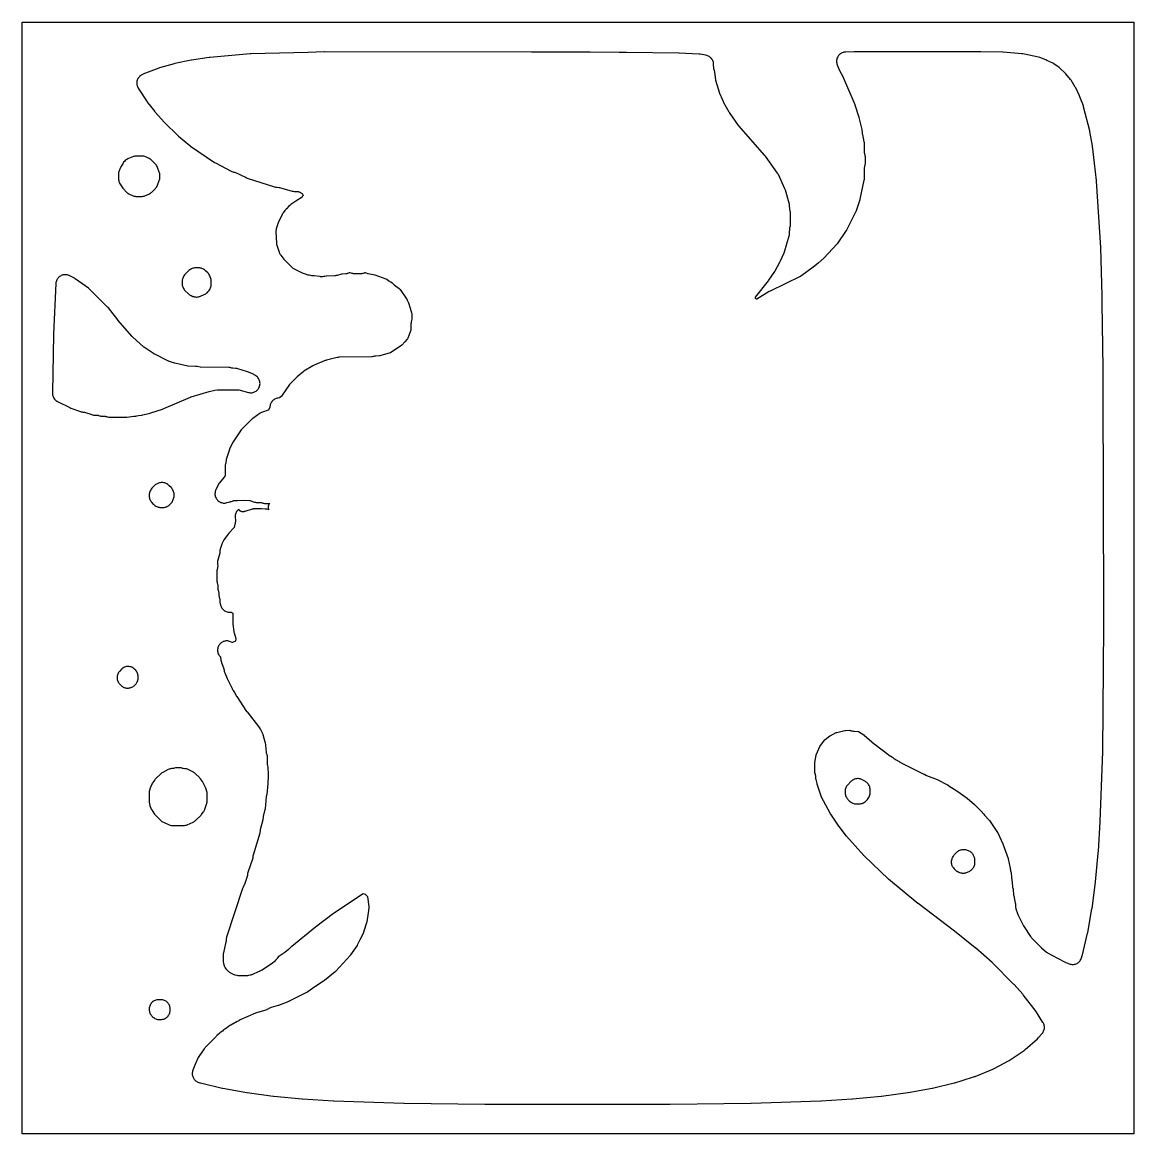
# Model space of a CAD drawing. Header units: millimetres. Extents: x 0 to 300, y 0 to 300.
import ezdxf

# ---------------------------------------------------------------- set-up
doc = ezdxf.new("R2010")
doc.units = ezdxf.units.MM
doc.layers.add('CUT', color=7, linetype='CONTINUOUS')

msp = doc.modelspace()

# ---------------------------------------------------------------- linework, layer by layer
at = {"layer": 'CUT'}
for points in [[(0.0029, 0.0029), (0, 0.0614), (0, 299.9386), (0.0029, 299.9971), (0.0614, 300), (299.8976, 300), (299.9561, 299.9971), (299.9589, 299.9386), (299.9589, 0.0614), (299.9561, 0.0029), (299.8976, 0), (0.0614, 0)], [(53.0607, 145.8065), (53.0861, 145.2011), (53.1063, 144.9715), (53.1477, 144.7447), (53.2097, 144.5227), (53.2919, 144.3073), (53.3131, 144.2588), (53.3196, 144.2428), (53.3313, 144.2073), (53.3362, 144.1708), (53.3373, 144.1534), (53.3687, 143.4063), (53.3687, 143.4048), (53.3876, 143.1855), (53.4258, 142.9686), (53.4828, 142.756), (53.5535, 142.5323), (53.6407, 142.2979), (53.7509, 142.0735), (53.883, 141.8611), (54.0356, 141.663), (54.2073, 141.4811), (54.3962, 141.3173), (54.6006, 141.1732), (54.8184, 141.0503), (55.0473, 140.9497), (55.2852, 140.8724), (55.5296, 140.8194), (55.778, 140.791), (56.0281, 140.7876), (56.0288, 140.7876), (56.0655, 140.7889), (56.1748, 140.7824), (56.2828, 140.7653), (56.3888, 140.7379), (56.4916, 140.7004), (56.5903, 140.6532), (56.684, 140.5966), (56.7719, 140.5314), (56.8264, 140.482), (56.8404, 140.4666), (56.8429, 140.4057), (56.8423, 140.3341), (56.8419, 140.3284), (56.8203, 137.863), (56.8424, 137.509), (56.8424, 137.5089), (57.1009, 135.5807), (57.1384, 135.3697), (57.1939, 135.1627), (57.6677, 133.6564), (57.6731, 133.6377), (57.6813, 133.5985), (57.6777, 133.5586), (57.6745, 133.5394), (57.5876, 133.0842), (57.5834, 133.0648), (57.5718, 133.026), (57.5376, 133.0043), (57.5201, 132.9949), (56.7613, 132.6143), (56.7444, 132.6063), (56.7087, 132.5924), (56.6721, 132.6038), (56.6547, 132.6107), (56.1764, 132.8117), (56.1763, 132.8118), (56.1685, 132.8151), (55.9359, 132.8995), (55.6961, 132.9606), (55.4514, 132.9977), (55.2043, 133.0104), (54.9571, 132.9986), (54.7124, 132.9624), (54.4723, 132.9022), (54.2394, 132.8186), (54.016, 132.7124), (53.8041, 132.5846), (53.6059, 132.4364), (53.4233, 132.2694), (53.2581, 132.0852), (53.1119, 131.8855), (52.9862, 131.6724), (52.8821, 131.4479), (52.8008, 131.2142), (52.743, 130.9736), (52.7092, 130.7284), (52.6999, 130.4811), (52.715, 130.2342), (52.7545, 129.9899), (52.8179, 129.7507), (52.9047, 129.519), (53.014, 129.2969), (53.1446, 129.0868), (53.2954, 128.8906), (53.4649, 128.7103), (53.4872, 128.6888), (53.4994, 128.628), (53.6216, 127.8067), (53.6721, 127.5561), (53.6791, 127.5336), (53.681, 127.5242), (53.7594, 127.2715), (53.7956, 127.1735), (54.4075, 125.518), (54.4092, 125.5131), (54.4226, 125.4657), (54.4273, 125.4407), (54.4303, 125.418), (54.4581, 125.1558), (54.4587, 125.1503), (54.4587, 125.1501), (54.4638, 125.102), (54.5016, 124.8594), (54.5631, 124.6217), (54.6475, 124.3912), (55.2759, 122.9065), (55.3714, 122.7059), (56.0466, 121.4377), (56.6584, 120.1317), (56.7581, 119.9409), (56.8458, 119.7892), (56.9137, 119.6458), (57.0779, 119.3523), (57.2611, 119.0708), (57.7954, 118.1469), (57.8814, 118.0086), (60.56, 114.0028), (60.5688, 113.9906), (60.5723, 113.9854), (60.6806, 113.8357), (64.0155, 109.5688), (64.0449, 109.5239), (64.0544, 109.5072), (64.2827, 109.0769), (64.909, 107.8403), (64.9167, 107.824), (64.9451, 107.7515), (64.9505, 107.7342), (65.5026, 105.7917), (65.5039, 105.7865), (65.5199, 105.7058), (65.5224, 105.6873), (65.811, 102.9835), (65.8122, 102.9728), (65.8457, 102.7524), (65.8987, 102.5359), (65.9708, 102.3249), (66.0567, 102.106), (66.0625, 102.0904), (66.0711, 102.0609), (66.0725, 102.0525), (66.0726, 102.0521), (66.0726, 102.052), (66.0737, 102.0457), (66.0764, 102.0205), (66.0771, 102.0037), (66.1165, 99.8774), (66.1271, 99.6889), (66.152, 99.5017), (66.2729, 98.7954), (66.3712, 97.1773), (66.3711, 96.1971), (66.2893, 94.9684), (66.2753, 94.7578), (66.2592, 94.5158), (66.1952, 93.5552), (65.9672, 91.5491), (65.8991, 91.3416), (65.8483, 91.121), (65.8177, 90.8968), (65.5234, 87.6565), (65.5191, 87.628), (65.5167, 87.6136), (65.5162, 87.6111), (65.5161, 87.6103), (65.5132, 87.5934), (65.496, 87.518), (65.0787, 85.9485), (65.0269, 85.7058), (64.9994, 85.4592), (64.962, 84.85), (64.9602, 84.8293), (64.9449, 84.7412), (64.9397, 84.7211), (64.2623, 82.3815), (64.2007, 82.1149), (64.1686, 81.8432), (64.1313, 81.2516), (64.1293, 81.2301), (64.113, 81.1387), (64.1074, 81.118), (62.321, 75.1725), (62.2627, 74.9377), (62.2274, 74.6984), (62.188, 74.2986), (62.185, 74.2761), (62.1638, 74.1806), (62.1569, 74.159), (60.9618, 70.7784), (60.8822, 70.5045), (60.8343, 70.2232), (60.7882, 69.8114), (60.7855, 69.7917), (60.7671, 69.7082), (60.7613, 69.6892), (59.9639, 67.3009), (59.9622, 67.2962), (59.9326, 67.2258), (59.925, 67.2102), (59.5807, 66.5499), (59.493, 66.3632), (59.4209, 66.1699), (55.1521, 53.092), (55.095, 52.8884), (55.0554, 52.6806), (55.0334, 52.4702), (54.9998, 51.9251), (54.9993, 51.9197), (54.9876, 51.8382), (54.9838, 51.8199), (54.2866, 48.8747), (54.2358, 48.5848), (54.2311, 48.5004), (54.2215, 48.4443), (54.2057, 48.1581), (54.2092, 46.7671), (54.2263, 46.4819), (54.2413, 46.3962), (54.243, 46.3698), (54.2964, 46.0783), (54.4205, 45.5716), (54.4852, 45.3519), (54.4871, 45.3471), (54.568, 45.1365), (54.6675, 44.934), (54.7849, 44.7414), (54.9191, 44.5601), (54.9622, 44.5118), (54.9645, 44.5087), (54.9736, 44.4989), (55.0692, 44.3916), (55.4483, 44.0028), (55.6276, 43.8361), (55.698, 43.7825), (55.8016, 43.6907), (56.008, 43.5424), (56.2284, 43.4158), (56.7416, 43.1548), (56.9295, 43.0689), (57.1238, 42.9987), (57.2145, 42.9742), (57.3527, 42.9349), (57.9368, 42.7969), (58.2041, 42.749), (58.2851, 42.7434), (58.288, 42.7429), (58.3058, 42.742), (58.475, 42.7303), (58.5455, 42.7293), (58.5701, 42.728), (58.6222, 42.7282), (59.8176, 42.7108), (59.9218, 42.7114), (60.6321, 42.7307), (60.8925, 42.7514), (61.1494, 42.7992), (61.7062, 42.9332), (61.7067, 42.9333), (61.8048, 42.9563), (61.8211, 42.9609), (61.8492, 42.9677), (61.8544, 42.9692), (61.8699, 42.9729), (62.0686, 43.0292), (62.2619, 43.1018), (63.8017, 43.7534), (63.9958, 43.8456), (64.1812, 43.9541), (64.2075, 43.971), (64.343, 44.0312), (64.5362, 44.1273), (64.7204, 44.2397), (66.9622, 45.7442), (67.1289, 45.8663), (67.1604, 45.8915), (68.3033, 46.7914), (68.4673, 46.9364), (68.6021, 47.0536), (68.7477, 47.2032), (68.8803, 47.3644), (69.394, 48.0452), (69.4044, 48.0584), (69.4304, 48.0842), (69.4655, 48.1122), (69.4828, 48.1237), (70.5615, 48.8017), (70.5764, 48.811), (70.837, 48.9992), (71.8667, 49.8486), (72.0131, 49.9542), (72.1813, 50.0868), (72.7774, 50.5999), (79.1587, 55.8639), (83.9591, 59.5135), (91.9679, 64.8226), (92.313, 64.7799), (92.5529, 64.6801), (93.1438, 64.0586), (93.1564, 64.0446), (93.1811, 64.0128), (93.1828, 64.0062), (93.1899, 63.9748), (93.1926, 63.9566), (93.5162, 61.3748), (93.5226, 60.9434), (93.3817, 59.5923), (92.9888, 57.195), (92.1206, 54.3687), (92.0871, 54.269), (92.0613, 54.2002), (92.0561, 54.1891), (91.1242, 52.3233), (90.4195, 50.9187), (90.391, 50.8662), (90.3612, 50.8189), (88.6233, 48.2548), (88.6205, 48.2508), (88.5997, 48.2244), (88.587, 48.2094), (88.5767, 48.1973), (88.5625, 48.1805), (88.5485, 48.164), (84.6051, 43.925), (84.4313, 43.7494), (84.417, 43.7367), (81.5731, 41.3644), (81.5303, 41.3356), (81.3327, 41.2023), (78.9855, 39.62), (77.0403, 38.3088), (76.953, 38.2525), (76.9329, 38.2403), (76.8728, 38.2077), (71.9981, 35.7665), (71.9531, 35.7451), (71.9072, 35.7257), (69.1853, 34.6363), (69.1347, 34.6174), (69.0834, 34.6008), (67.2066, 34.0404), (66.9821, 33.9616), (66.7661, 33.8617), (66.1362, 33.5333), (66.1209, 33.5258), (66.0527, 33.4977), (66.0364, 33.4923), (63.2423, 32.631), (63.2329, 32.6281), (62.9723, 32.5316), (58.8202, 30.726), (58.5231, 30.5724), (58.4078, 30.5027), (58.2419, 30.429), (58.0157, 30.3145), (56.2618, 29.3114), (56.0542, 29.1787), (55.112, 28.5088), (54.666, 28.239), (54.5014, 28.1303), (54.3459, 28.0091), (54.0121, 27.7268), (53.6048, 27.4372), (53.4462, 27.3146), (53.298, 27.1797), (52.8951, 26.7823), (52.5572, 26.4967), (52.3845, 26.336), (50.7841, 24.7005), (49.8285, 23.7581), (49.6813, 23.5998), (49.5799, 23.4698), (49.3996, 23.2855), (49.2507, 23.1191), (49.1173, 22.9401), (47.6783, 20.8178), (47.515, 20.54), (46.8233, 19.1677), (46.7152, 18.9209), (46.0416, 17.1259), (45.9685, 16.8986), (45.9174, 16.6653), (45.8888, 16.4281), (45.8829, 16.1894), (45.8999, 15.9511), (45.9395, 15.7156), (46.0014, 15.4849), (46.0851, 15.2612), (46.1897, 15.0465), (46.3143, 14.8428), (46.4578, 14.6518), (46.6188, 14.4755), (46.796, 14.3153), (46.9876, 14.1727), (47.192, 14.0491), (47.4072, 13.9456), (47.6313, 13.863), (47.6502, 13.8571), (47.9696, 13.7565), (48.1403, 13.7093), (53.9754, 12.3168), (54.1166, 12.2874), (60.5925, 11.1318), (60.7071, 11.1141), (67.7483, 10.1923), (67.7821, 10.1878), (67.8731, 10.1776), (75.5807, 9.4543), (75.6519, 9.4487), (84.0371, 8.9028), (84.1127, 8.899), (102.985, 8.2435), (103.044, 8.2421), (124.849, 8.0002), (124.8768, 8.0001), (174.7791, 8), (174.8069, 8.0002), (196.6218, 8.2421), (196.6808, 8.2435), (215.5531, 8.899), (215.6287, 8.9028), (224.003, 9.4478), (224.0741, 9.4535), (231.7927, 10.1776), (231.8837, 10.1878), (238.9588, 11.1141), (239.0732, 11.1318), (245.5276, 12.2829), (245.6687, 12.3123), (251.5257, 13.7094), (251.696, 13.7564), (253.6628, 14.3753), (256.9804, 15.4192), (257.1799, 15.4914), (261.92, 17.4383), (262.1445, 17.5438), (266.373, 19.794), (266.6127, 19.9393), (270.3675, 22.5147), (270.6078, 22.702), (273.9652, 25.6651), (274.1863, 25.8864), (275.2333, 27.0741), (275.388, 27.2683), (275.5227, 27.4769), (275.636, 27.6978), (275.7269, 27.9289), (275.7944, 28.1678), (275.8379, 28.4123), (275.8569, 28.6599), (275.8513, 28.9081), (275.821, 29.1545), (275.7665, 29.3968), (275.6882, 29.6324), (275.5869, 29.8591), (275.4636, 30.0746), (273.7244, 32.7928), (273.6007, 32.9688), (270.0961, 37.5286), (269.9785, 37.6705), (267.6414, 40.287), (267.5446, 40.3895), (261.8384, 46.0954), (261.7233, 46.2035), (257.2462, 50.1478), (257.1569, 50.2229), (251.6186, 54.6607), (251.5652, 54.7023), (241.7488, 62.1407), (241.7355, 62.151), (241.7073, 62.1737), (233.8115, 68.6844), (233.7789, 68.7122), (233.7473, 68.7413), (227.1696, 75.0116), (227.1345, 75.0465), (227.1009, 75.0828), (222.479, 80.2858), (222.4549, 80.3138), (222.4317, 80.3425), (220.4158, 82.9166), (220.3891, 82.9521), (220.3637, 82.9886), (218.1842, 86.245), (218.1514, 86.2969), (218.1213, 86.3503), (215.6414, 91.0341), (215.6391, 91.0388), (215.6074, 91.1118), (215.6013, 91.1289), (214.5103, 94.4005), (214.4958, 94.4471), (214.4832, 94.4942), (214.2135, 95.5962), (214.2095, 95.6145), (214.1982, 95.6941), (214.197, 95.7128), (214.1714, 96.3237), (214.1512, 96.5528), (214.1101, 96.7791), (214.0483, 97.0006), (213.9664, 97.2155), (213.9594, 97.2317), (213.9523, 97.2491), (213.94, 97.2876), (213.9357, 97.3278), (213.935, 97.3466), (213.9124, 100.1532), (213.9143, 100.1808), (213.9166, 100.1985), (214.226, 102.2013), (214.2277, 102.2105), (214.239, 102.2568), (214.2482, 102.2837), (214.2576, 102.3063), (215.3148, 104.68), (215.3247, 104.7004), (215.3751, 104.7845), (215.3885, 104.8029), (216.5841, 106.3403), (216.5875, 106.3445), (216.6224, 106.3824), (216.6421, 106.4003), (216.6608, 106.4153), (217.9414, 107.3887), (217.9719, 107.4079), (217.9872, 107.4161), (219.6682, 108.2676), (219.6872, 108.2766), (219.7725, 108.3084), (219.7928, 108.3141), (221.9932, 108.863), (222.0145, 108.8677), (222.1076, 108.8797), (222.1293, 108.8806), (223.3802, 108.8968), (223.3974, 108.8966), (223.4343, 108.8937), (223.4696, 108.8843), (223.486, 108.8786), (223.7315, 108.7882), (223.9699, 108.7136), (224.2147, 108.6632), (224.4632, 108.6374), (225.5771, 108.5781), (225.5956, 108.5767), (225.635, 108.5706), (225.6708, 108.5533), (225.6869, 108.5439), (227.0821, 107.6874), (227.1478, 107.644), (227.168, 107.6286), (227.1803, 107.6185), (230.0166, 105.1731), (230.1608, 105.0577), (232.0839, 103.6329), (233.5611, 102.4316), (233.7904, 102.2657), (234.8135, 101.6106), (235.2085, 101.318), (235.3727, 101.2062), (235.5452, 101.1077), (235.8285, 100.9607), (236.6427, 100.4394), (236.8711, 100.3096), (242.9711, 97.254), (243.3099, 97.0782), (243.4483, 97.015), (243.8351, 96.8212), (244.0293, 96.7341), (246.9258, 95.5798), (249.7061, 94.1876), (249.7635, 94.1569), (249.8192, 94.1231), (252.515, 92.3816), (254.3626, 91.0103), (254.9654, 90.5628), (256.9574, 88.9063), (258.1656, 87.6932), (258.7333, 87.0727), (259.4606, 86.2777), (259.7046, 86.011), (260.9368, 84.6641), (260.967, 84.627), (260.9851, 84.6035), (260.998, 84.5854), (263.1957, 81.3108), (263.225, 81.2641), (263.2516, 81.2171), (263.2592, 81.2015), (264.638, 78.217), (266.0291, 74.2812), (266.0462, 74.229), (266.0467, 74.2274), (266.0609, 74.1718), (266.625, 71.7152), (266.6408, 71.4651), (266.6731, 71.1925), (266.7351, 70.925), (266.826, 70.666), (266.8791, 70.538), (266.8852, 70.5221), (266.8916, 70.5015), (266.8926, 70.4935), (266.9036, 70.3559), (266.9344, 69.2631), (266.957, 68.9909), (267.0092, 68.7227), (267.043, 68.614), (267.1903, 66.7747), (267.2262, 66.5078), (267.2906, 66.2463), (267.3828, 65.9932), (267.4118, 65.9253), (267.4238, 65.8971), (267.4302, 65.8811), (267.4416, 65.8458), (267.4463, 65.8094), (267.4473, 65.792), (267.4878, 64.6723), (267.5076, 64.4363), (267.5496, 64.2032), (267.9935, 62.27), (267.9969, 62.2536), (268.0067, 62.1817), (268.0079, 62.1649), (268.0443, 61.3934), (268.0655, 61.1653), (268.1076, 60.9401), (268.1701, 60.7196), (268.5794, 59.4932), (268.7128, 59.1707), (270.2216, 56.1394), (270.3633, 55.8914), (272.0861, 53.2398), (272.2312, 53.039), (272.3956, 52.8535), (274.8544, 50.3406), (274.8556, 50.3394), (275.055, 50.1565), (276.415, 49.0386), (276.6119, 48.8924), (276.6198, 48.8876), (276.6521, 48.8637), (276.8667, 48.736), (277.837, 48.2225), (281.238, 46.4009), (281.5088, 46.276), (281.5323, 46.2668), (281.6278, 46.2163), (281.8843, 46.0985), (282.1526, 46.0105), (282.2661, 45.9802), (282.5542, 45.8676), (282.7825, 45.7909), (283.0172, 45.7365), (283.2559, 45.7049), (283.4966, 45.6964), (283.737, 45.7112), (283.9749, 45.749), (284.208, 45.8095), (284.4342, 45.8922), (284.6514, 45.9963), (284.8576, 46.1207), (285.0508, 46.2645), (285.2294, 46.4261), (285.3915, 46.6042), (285.5357, 46.7971), (285.6608, 47.003), (285.7654, 47.2199), (285.8487, 47.4459), (285.8637, 47.4936), (286.0613, 48.1218), (286.1084, 48.2921), (287.5055, 54.1491), (287.5348, 54.2901), (288.6832, 60.727), (288.7009, 60.8414), (289.6299, 67.934), (289.6402, 68.0251), (290.3643, 75.7436), (290.3699, 75.8148), (290.4018, 76.3042), (290.4024, 76.3136), (290.915, 84.1891), (290.9187, 84.2647), (291.5742, 103.1376), (291.5756, 103.2043), (291.8479, 137.0825), (291.848, 137.1074), (291.7732, 175.8837), (291.7732, 175.8843), (291.7332, 196.6459), (291.714, 206.5986), (291.7137, 206.6282), (291.4728, 224.1588), (291.4721, 224.1958), (291.4135, 226.2488), (291.4134, 226.2497), (291.046, 239.1159), (291.0423, 239.1976), (289.942, 257.1321), (289.9289, 257.2766), (289.3652, 261.9777), (288.8205, 266.5203), (288.8006, 266.6551), (288.1294, 270.4776), (288.089, 270.6652), (286.4299, 277.1459), (286.3506, 277.3988), (285.4242, 279.885), (285.3357, 280.0932), (284.3012, 282.2501), (284.169, 282.4907), (283.0257, 284.3263), (282.8412, 284.5843), (281.6338, 286.0652), (281.3981, 286.3166), (280.0953, 287.5274), (279.8198, 287.7493), (278.3991, 288.7363), (278.1087, 288.9102), (276.5374, 289.7117), (276.2622, 289.8319), (274.5979, 290.4423), (274.2518, 290.5416), (270.4297, 291.3456), (270.027, 291.4303), (269.7152, 291.4757), (264.7385, 291.8806), (264.5829, 291.8884), (258.6996, 291.9993), (258.6503, 291.9998), (224.5496, 291.9698), (224.5088, 291.9694), (222.2076, 291.9298), (221.9682, 291.9142), (221.7313, 291.8756), (221.4992, 291.8146), (221.274, 291.7315), (221.0579, 291.6273), (220.8527, 291.5028), (220.6604, 291.3592), (220.4828, 291.1978), (220.3214, 291.0202), (220.1779, 290.8279), (220.0534, 290.6227), (219.9492, 290.4065), (219.8662, 290.1813), (219.8051, 289.9492), (219.7666, 289.7123), (219.751, 289.4729), (219.7584, 289.233), (219.7888, 288.9949), (219.8419, 288.7609), (219.9172, 288.533), (220.2806, 287.5878), (220.3863, 287.3505), (221.5837, 284.9991), (221.6022, 284.9612), (221.6193, 284.9226), (224.6507, 277.7562), (224.6681, 277.7126), (224.6838, 277.6684), (225.7696, 274.4085), (225.7834, 274.3643), (225.7955, 274.3195), (226.6021, 271.0767), (226.6062, 271.0582), (226.6178, 270.9771), (226.6191, 270.9581), (226.6548, 270.106), (226.674, 269.8842), (226.7129, 269.665), (227.1568, 267.6804), (227.1606, 267.6613), (227.1704, 267.578), (227.1711, 267.5586), (227.2037, 265.125), (227.2229, 264.8474), (227.2728, 264.5737), (227.4228, 263.9504), (227.427, 263.9308), (227.4381, 263.8452), (227.4391, 263.8253), (227.4806, 262.0507), (227.4806, 262.0328), (227.4751, 261.9556), (227.4725, 261.9379), (227.2429, 260.5763), (227.2187, 260.3906), (227.2084, 260.2037), (227.1622, 257.5243), (227.1615, 257.5066), (227.153, 257.4307), (227.1498, 257.4132), (226.0721, 252.2435), (226.0559, 252.1756), (226.0357, 252.1089), (224.9537, 248.8716), (224.924, 248.7923), (224.8888, 248.7154), (222.4787, 243.9078), (222.4371, 243.8319), (222.3901, 243.7592), (219.8968, 240.1925), (219.8492, 240.129), (219.7974, 240.0688), (216.4545, 236.4322), (216.4083, 236.3847), (216.3596, 236.3398), (214.7562, 234.9439), (214.7503, 234.9388), (214.7491, 234.9378), (214.7478, 234.9367), (214.7383, 234.9284), (214.7271, 234.9186), (213.9284, 234.2233), (213.886, 234.1881), (213.842, 234.1549), (210.0373, 231.417), (210.0327, 231.4138), (209.9601, 231.3703), (209.943, 231.3615), (201.8282, 227.4592), (201.6092, 227.3401), (198.2118, 225.2666), (198.196, 225.2575), (198.161, 225.2407), (198.1261, 225.2576), (198.1102, 225.2667), (197.8835, 225.4058), (197.8689, 225.4153), (197.8394, 225.4374), (197.8366, 225.4742), (197.8365, 225.4916), (197.8409, 225.7299), (197.8417, 225.7472), (197.8458, 225.7841), (197.8661, 225.8152), (197.8765, 225.829), (201.3554, 230.2144), (201.4735, 230.3762), (203.0667, 232.7531), (203.17, 232.9213), (204.4665, 235.2308), (204.5745, 235.4471), (205.5826, 237.7365), (205.6933, 238.0395), (206.9604, 242.3535), (207.0105, 242.5547), (207.0438, 242.7595), (207.06, 242.9663), (207.11, 244.3266), (207.1112, 244.3464), (207.1173, 244.3887), (207.1278, 244.4302), (207.1342, 244.449), (207.1839, 244.5834), (207.2509, 244.7919), (207.2993, 245.0054), (207.3288, 245.2224), (207.3393, 245.4412), (207.3504, 248.3002), (207.339, 248.5491), (207.3028, 248.7956), (207.2423, 249.0373), (207.1267, 249.4175), (207.1252, 249.4227), (207.1144, 249.4729), (207.1111, 249.4993), (207.1097, 249.523), (207.0716, 250.5763), (207.0426, 250.8759), (206.9779, 251.1698), (205.9798, 254.6797), (205.9172, 254.8703), (205.8396, 255.0552), (204.0435, 258.8946), (203.9382, 259.0955), (203.8151, 259.2859), (200.5795, 263.8274), (200.4163, 264.0327), (193.3735, 271.9984), (193.3295, 272.0511), (193.2886, 272.1063), (190.8238, 275.6422), (190.7943, 275.6866), (190.7669, 275.7322), (189.6936, 277.6089), (189.6672, 277.6577), (189.6431, 277.7077), (188.3189, 280.6226), (188.2896, 280.693), (188.2649, 280.7653), (187.1932, 284.2512), (187.1918, 284.2564), (187.1741, 284.3358), (187.1713, 284.354), (186.882, 286.5734), (186.8448, 286.7864), (186.7894, 286.9953), (186.7161, 287.1988), (186.6454, 287.371), (186.6434, 287.3762), (186.6287, 287.4228), (186.625, 287.4517), (186.6234, 287.4762), (186.5738, 288.7124), (186.5521, 288.9553), (186.5069, 289.1949), (186.4386, 289.4289), (186.3478, 289.6552), (186.2354, 289.8715), (186.1025, 290.0759), (185.9503, 290.2664), (185.7803, 290.4411), (185.594, 290.5984), (185.3933, 290.7369), (185.1801, 290.8551), (184.9564, 290.952), (184.7243, 291.0266), (184.486, 291.0783), (182.9235, 291.3382), (182.6486, 291.3685), (177.2671, 291.6604), (177.162, 291.6638), (163.0714, 291.8349), (161.0635, 291.8592), (153.3005, 291.9535), (153.2707, 291.9536), (137.4008, 291.9573), (137.3996, 291.9572), (81.5359, 291.9697), (81.4718, 291.9689), (77.1376, 291.8587), (77.1305, 291.8585), (61.6563, 291.4652), (61.507, 291.4569), (50.587, 290.5237), (50.4309, 290.5054), (45.6866, 289.7976), (45.5457, 289.7724), (41.1561, 288.858), (40.9837, 288.8156), (37.0524, 287.7004), (36.8475, 287.6326), (33.241, 286.2635), (33.0091, 286.1618), (32.2921, 285.8028), (32.0767, 285.6813), (31.8744, 285.5392), (31.6871, 285.3777), (31.5167, 285.1985), (31.3648, 285.0034), (31.233, 284.7942), (31.1224, 284.5731), (31.0342, 284.342), (30.9693, 284.1034), (30.9283, 283.8596), (30.9116, 283.6129), (30.9193, 283.3658), (30.9514, 283.1206), (31.0076, 282.8798), (31.0872, 282.6457), (31.1896, 282.4206), (31.3138, 282.2068), (33.6941, 278.5372), (33.8246, 278.3546), (35.7717, 275.8729), (35.8768, 275.7476), (38.3799, 272.9544), (38.4864, 272.8427), (41.9923, 269.3859), (42.1476, 269.2451), (45.2031, 266.7002), (45.4125, 266.5436), (51.9245, 262.1847), (52.1435, 262.0538), (56.38, 259.8064), (56.5849, 259.7093), (56.7977, 259.6312), (57.0167, 259.5727), (57.2086, 259.5307), (57.2287, 259.5257), (57.3135, 259.4971), (57.3325, 259.4888), (60.4186, 258.0501), (60.7091, 257.9361), (68.0782, 255.5649), (68.3714, 255.4898), (68.6715, 255.4507), (69.2748, 255.409), (69.2936, 255.4072), (69.374, 255.3935), (69.3923, 255.3889), (72.8507, 254.432), (72.8559, 254.4306), (73.1263, 254.3716), (73.4016, 254.3429), (74.5835, 254.2857), (74.6026, 254.2843), (74.6256, 254.2808), (74.6522, 254.2707), (74.67, 254.2623), (74.7048, 254.2448), (75.5113, 253.7347), (75.7237, 253.4282), (75.7706, 253.3043), (75.7762, 253.2883), (75.7687, 253.2728), (75.6416, 253.0239), (75.5232, 252.8427), (75.5154, 252.8315), (75.507, 252.8256), (73.7934, 251.678), (72.7249, 250.9767), (72.5172, 250.8244), (72.4761, 250.7873), (72.4032, 250.7332), (72.2254, 250.5728), (71.8993, 250.2491), (71.394, 249.7651), (71.2536, 249.6192), (71.2221, 249.5808), (71.0974, 249.4486), (71.0871, 249.4356), (71.0307, 249.3747), (70.903, 249.2119), (70.4342, 248.5601), (70.3259, 248.3964), (70.3123, 248.3717), (70.289, 248.3367), (70.1902, 248.1582), (70.1807, 248.1392), (69.0396, 245.8635), (68.9359, 245.6268), (68.8571, 245.3807), (68.8551, 245.3729), (68.8465, 245.3472), (68.5588, 244.2824), (68.5071, 244.0465), (68.5011, 243.9961), (68.4845, 243.917), (68.4579, 243.6621), (68.4575, 243.4059), (68.6088, 240.364), (68.6304, 240.1373), (68.6726, 239.9136), (68.695, 239.8349), (68.6964, 239.8268), (68.7637, 239.5864), (69.1358, 238.4738), (69.2922, 237.9995), (69.3086, 237.9572), (69.3259, 237.9056), (69.4073, 237.6944), (69.5076, 237.4913), (69.6258, 237.2982), (69.7609, 237.1166), (70.6389, 236.0422), (70.8178, 235.8457), (70.8438, 235.8199), (70.9046, 235.7473), (71.0737, 235.5641), (72.0774, 234.581), (72.3072, 234.3248), (72.5074, 234.1256), (72.8885, 233.787), (73.0552, 233.6513), (73.2329, 233.5303), (73.4204, 233.4251), (75.5448, 232.3502), (75.8004, 232.2383), (76.0669, 232.1555), (76.0693, 232.155), (76.0719, 232.1541), (76.3687, 232.0797), (76.3849, 232.0722), (76.612, 231.9806), (76.8469, 231.9115), (77.0875, 231.8658), (77.3909, 231.8235), (77.8356, 231.712), (78.1026, 231.6603), (78.1069, 231.6599), (78.1185, 231.6577), (78.3896, 231.6355), (78.8219, 231.6236), (80.2836, 231.4195), (80.3603, 231.4018), (80.6151, 231.3702), (80.8718, 231.3649), (81.1277, 231.3859), (81.38, 231.433), (81.5896, 231.4835), (81.63, 231.4926), (81.6448, 231.4967), (82.0172, 231.5863), (82.0372, 231.5906), (82.0827, 231.5964), (84.3771, 231.6426), (84.61, 231.6582), (84.8405, 231.6954), (85.0665, 231.754), (85.0689, 231.7548), (86.2465, 232.1195), (86.2517, 232.121), (86.3017, 232.1321), (86.328, 232.1355), (86.3518, 232.1371), (87.3368, 232.1783), (87.3833, 232.1829), (87.5427, 232.1966), (87.5698, 232.2014), (87.6199, 232.2064), (87.7154, 232.227), (87.7594, 232.2347), (87.7933, 232.2438), (87.898, 232.2664), (88.1675, 232.3576), (88.3305, 232.4234), (88.3471, 232.4296), (88.3647, 232.4348), (88.393, 232.4298), (88.4102, 232.4254), (88.9162, 232.2844), (89.1235, 232.236), (89.3342, 232.2055), (89.5222, 232.1944), (89.5603, 232.192), (90.5072, 232.1745), (90.6048, 232.1746), (90.635, 232.1753), (90.68, 232.1745), (90.6803, 232.1745), (90.6804, 232.1745), (90.7835, 232.175), (91.4581, 232.1918), (91.4581, 232.1919), (91.4647, 232.192), (91.4717, 232.1925), (91.4722, 232.1925), (91.6921, 232.2068), (91.9099, 232.2403), (92.124, 232.293), (92.3325, 232.3642), (92.4829, 232.4231), (92.5009, 232.4296), (92.5168, 232.434), (92.5441, 232.425), (92.5615, 232.4176), (92.7555, 232.3302), (92.7593, 232.3285), (92.9575, 232.2492), (93.1618, 232.187), (93.3706, 232.1426), (95.1272, 231.8462), (95.132, 231.8453), (95.1833, 231.8327), (98.1351, 230.7656), (98.3813, 230.6395), (98.9616, 230.2276), (99.1225, 230.1134), (99.2338, 230.0344), (99.4322, 229.8936), (99.806, 229.6283), (100.4135, 229.1495), (101.7145, 228.1047), (101.855, 227.9642), (101.8722, 227.947), (101.8941, 227.9251), (101.9295, 227.8897), (101.9575, 227.8618), (103.725, 225.3552), (103.834, 225.2005), (103.8349, 225.1983), (103.8474, 225.1672), (103.9221, 224.9807), (104.2193, 224.2392), (104.674, 222.8343), (105.0727, 221.6023), (105.1216, 221.375), (105.125, 221.3572), (105.1281, 221.33), (105.1427, 219.854), (104.9646, 219.1337), (104.9137, 218.8661), (104.8922, 218.5945), (104.8907, 218.5315), (104.8891, 218.5109), (104.8481, 217.0061), (104.847, 216.9859), (104.846, 216.9787), (104.8373, 216.9431), (104.8309, 216.9239), (104.0429, 214.7607), (103.949, 214.5896), (103.9329, 214.5602), (103.9307, 214.5562), (103.8766, 214.487), (103.8628, 214.4693), (103.2897, 213.7756), (102.4513, 212.7963), (99.3746, 210.8148), (99.3595, 210.8056), (99.3258, 210.7881), (99.2906, 210.7739), (99.2738, 210.7684), (96.5263, 209.9471), (96.5213, 209.9457), (96.4728, 209.9353), (96.4473, 209.9322), (96.4243, 209.9307), (95.3947, 209.8892), (95.1536, 209.8678), (94.9157, 209.8231), (94.6832, 209.7557), (94.4589, 209.6786), (94.4397, 209.6726), (94.3976, 209.663), (94.3547, 209.658), (94.3346, 209.6572), (85.5693, 209.5714), (85.2841, 209.5523), (85.0028, 209.5007), (82.1117, 208.7973), (81.9262, 208.7446), (81.7454, 208.6776), (78.7518, 207.4367), (78.5763, 207.3559), (78.4075, 207.2617), (76.0044, 205.7963), (75.719, 205.5936), (74.1721, 204.3226), (73.9695, 204.1367), (72.403, 202.5309), (72.2633, 202.3751), (72.1371, 202.2082), (69.9838, 199.098), (69.9806, 199.0937), (69.9481, 199.0541), (69.9295, 199.0352), (69.9118, 199.0193), (69.5101, 198.6763), (69.4961, 198.6649), (69.4644, 198.6427), (69.4277, 198.6305), (69.4102, 198.6261), (69.0346, 198.5405), (68.992, 198.5318), (68.79, 198.4964), (68.5556, 198.4311), (68.3285, 198.3434), (68.1111, 198.234), (67.9054, 198.104), (67.7132, 197.9546), (67.5365, 197.7873), (67.3769, 197.6035), (67.236, 197.4051), (67.115, 197.1939), (67.0151, 196.972), (66.9372, 196.7414), (66.8822, 196.5043), (66.8504, 196.263), (66.8428, 196.0344), (66.835, 196.0191), (66.4807, 195.364), (66.4722, 195.3491), (66.4518, 195.3185), (66.4186, 195.3034), (66.4023, 195.2973), (64.8048, 194.742), (64.6039, 194.6623), (64.4107, 194.5655), (64.2265, 194.4524), (62.2104, 193.0909), (62.0206, 192.9491), (61.8451, 192.7901), (59.4278, 190.3816), (59.2674, 190.2058), (59.1244, 190.0154), (57.0778, 187.0026), (56.9049, 186.7063), (55.9779, 184.8324), (55.8925, 184.6397), (55.8236, 184.4405), (55.078, 181.948), (55.0178, 181.7023), (54.8346, 180.7467), (54.8052, 180.5526), (54.7911, 180.3568), (54.7269, 178.3746), (54.7331, 178.1004), (54.7723, 177.5952), (54.7739, 177.5331), (54.7265, 177.4859), (54.5923, 177.3554), (54.4644, 177.2101), (53.2366, 175.7017), (53.0816, 175.4893), (52.9497, 175.2618), (52.3204, 174.0314), (52.2302, 173.8343), (52.1574, 173.6302), (52.1026, 173.4206), (52.066, 173.2514), (52.0258, 173.0069), (52.01, 172.7596), (52.0187, 172.512), (52.0519, 172.2664), (52.1093, 172.0254), (52.1902, 171.7912), (52.2939, 171.5662), (52.4194, 171.3525), (52.5654, 171.1523), (52.7306, 170.9675), (52.9132, 170.8), (53.1114, 170.6514), (53.3235, 170.5232), (53.5471, 170.4166), (53.7803, 170.3326), (54.0206, 170.2722), (54.2657, 170.2358), (54.5132, 170.2238), (54.7606, 170.2365), (55.0056, 170.2735), (55.2458, 170.3346), (56.0741, 170.5898), (56.1332, 170.6049), (56.2398, 170.6212), (56.4772, 170.6694), (56.7087, 170.7403), (56.9323, 170.8333), (57.0408, 170.8848), (57.0898, 170.9024), (57.1419, 170.9187), (57.1561, 170.9227), (57.1943, 170.9306), (57.2332, 170.9348), (57.2521, 170.9355), (58.0914, 170.9463), (59.7594, 170.9676), (59.7762, 170.9677), (59.8133, 170.9672), (61.3078, 170.9256), (61.3255, 170.9247), (61.3623, 170.9203), (61.3986, 170.9126), (61.4153, 170.9079), (62.708, 170.5114), (62.9179, 170.4568), (63.1316, 170.4207), (63.3477, 170.4032), (64.4435, 170.3621), (64.4651, 170.3607), (64.5092, 170.3542), (64.5524, 170.3429), (64.5728, 170.3357), (64.7269, 170.2768), (64.9378, 170.2068), (65.154, 170.1558), (65.374, 170.1241), (65.5959, 170.1121), (66.8158, 170.1005), (66.7751, 170.0682), (66.6856, 169.9812), (66.6053, 169.8858), (66.5348, 169.7829), (66.475, 169.6734), (66.4264, 169.5585), (66.3894, 169.4394), (66.3646, 169.3171), (66.352, 169.193), (66.3519, 169.0683), (66.3642, 168.9441), (66.3888, 168.8218), (66.4255, 168.7026), (66.4739, 168.5876), (66.5335, 168.478), (66.6037, 168.375), (66.6199, 168.3557), (65.9753, 168.5534), (65.8361, 168.5894), (65.7209, 168.6083), (65.5775, 168.6187), (64.5236, 168.6481), (64.4467, 168.6487), (62.4343, 168.6232), (62.282, 168.614), (62.1597, 168.5948), (62.012, 168.5569), (60.0699, 167.9586), (60.0411, 167.9501), (59.9807, 167.9332), (59.9517, 167.9254), (59.9324, 167.9205), (59.8738, 167.9072), (59.7674, 167.8858), (59.649, 167.8681), (59.5294, 167.8622), (59.4099, 167.8683), (59.2915, 167.8863), (59.1755, 167.916), (59.0631, 167.9571), (58.9553, 168.0092), (58.8533, 168.0717), (58.7579, 168.1442), (58.6703, 168.2257), (58.5912, 168.3156), (58.5215, 168.4129), (58.4619, 168.5167), (58.4379, 168.5701), (58.3556, 168.5071), (58.1716, 168.3342), (58.0059, 168.1435), (57.8604, 167.9372), (57.7364, 167.7172), (57.6352, 167.4858), (57.5579, 167.2454), (57.5052, 166.9984), (57.4778, 166.7474), (57.4758, 166.4948), (57.5193, 165.472), (57.5194, 165.4669), (57.5177, 165.4181), (57.5146, 165.393), (57.5106, 165.3706), (57.1591, 163.6698), (57.1546, 163.6505), (57.1416, 163.61), (57.1165, 163.5756), (57.1036, 163.5605), (55.7519, 162.0686), (55.7506, 162.067), (55.7186, 162.0331), (55.5828, 161.8617), (54.4275, 160.2654), (54.306, 160.0808), (54.2013, 159.8863), (54.1899, 159.8597), (54.1811, 159.8439), (54.1254, 159.7146), (54.0388, 159.5739), (53.9373, 159.3691), (53.9244, 159.3357), (53.9185, 159.3237), (53.8376, 159.1126), (53.4909, 158.0697), (53.4332, 157.868), (53.3925, 157.6622), (53.3693, 157.4537), (53.3691, 157.4512), (53.366, 157.4059), (53.3658, 157.4033), (53.3657, 157.4025), (53.3598, 157.3174), (53.3443, 157.0923), (53.3392, 157.0185), (53.3284, 156.8625), (53.3266, 156.8437), (53.3129, 156.7634), (53.3083, 156.7451), (52.771, 154.8016), (52.7179, 154.5658), (52.6879, 154.3259), (52.6811, 154.0842), (52.6977, 153.843), (52.7376, 153.6046), (52.7995, 153.3198), (52.8019, 153.3071), (52.8018, 153.3058), (52.5914, 152.2927), (52.5517, 152.0352), (52.5391, 151.7749), (52.5394, 151.72), (52.5365, 151.6545), (52.5489, 149.1053), (52.5615, 148.8659), (52.597, 148.6289), (52.6551, 148.3963), (52.6555, 148.395), (52.6555, 148.3949), (52.7875, 147.9568), (52.7923, 147.9393), (52.7999, 147.901), (52.7961, 147.8622), (52.7879, 147.8143), (52.7891, 147.8141), (52.7621, 147.634), (52.7489, 147.4096), (52.7558, 147.185), (52.7829, 146.9618), (52.83, 146.742), (53.0419, 145.9321), (53.0465, 145.9125), (53.0593, 145.8266)], [(26.4097, 256.3262), (26.9351, 255.4641), (27.1075, 255.2162), (27.3086, 254.9909), (28.1645, 254.1413), (28.3397, 253.9831), (28.529, 253.8422), (28.7307, 253.7197), (28.9431, 253.6168), (29.9611, 253.1817), (30.1961, 253.0949), (30.4385, 253.0321), (30.686, 252.9938), (30.9361, 252.9805), (32.1334, 252.9768), (32.3876, 252.989), (32.6391, 253.0269), (32.8856, 253.0902), (33.1243, 253.1783), (34.1916, 253.6348), (34.4058, 253.7388), (34.6092, 253.8627), (34.7999, 254.0054), (34.9762, 254.1656), (35.9191, 255.1086), (36.0957, 255.3049), (36.2507, 255.5188), (36.3822, 255.7478), (36.4888, 255.9894), (36.9844, 257.2956), (37.0541, 257.5076), (37.1047, 257.7249), (37.1358, 257.9459), (37.1469, 258.1688), (37.1495, 258.6443), (37.1406, 258.8704), (37.1112, 259.0946), (37.0616, 259.3153), (36.9924, 259.5306), (36.5085, 260.8299), (36.4025, 261.0738), (36.2712, 261.3051), (36.1161, 261.5212), (35.9389, 261.7196), (34.9212, 262.7436), (34.7223, 262.9234), (34.5052, 263.0808), (34.2726, 263.2141), (33.4953, 263.6056), (33.2836, 263.7002), (33.0642, 263.7747), (32.8388, 263.8286), (32.6094, 263.8614), (32.3779, 263.8729), (30.9075, 263.8771), (30.6844, 263.8678), (30.463, 263.8386), (30.2451, 263.7898), (30.0324, 263.7217), (28.7186, 263.2354), (28.4722, 263.1288), (28.2386, 262.9964), (28.0205, 262.8397), (27.8205, 262.6605), (27.5684, 262.4089), (27.3717, 262.1879), (27.2025, 261.9453), (26.6296, 261.0101), (26.5209, 260.8133), (26.4303, 260.6076), (26.1486, 259.8808), (26.1454, 259.8723), (26.1428, 259.8657), (26.0696, 259.6474), (26.0167, 259.4232), (25.9847, 259.1952), (25.9739, 258.9651), (25.9726, 257.8419), (25.9869, 257.5718), (26.0303, 257.3049), (26.1023, 257.0443), (26.1098, 257.0218), (26.1118, 257.0148), (26.1724, 256.8344), (26.2758, 256.5757), (26.4073, 256.33), (26.4079, 256.3291)], [(10.5129, 231.6232), (10.2965, 231.5077), (10.0923, 231.3715), (9.9025, 231.216), (9.7289, 231.0426), (9.5731, 230.853), (9.4367, 230.649), (9.3209, 230.4327), (9.2268, 230.206), (9.1555, 229.9712), (9.1075, 229.7306), (9.0833, 229.4864), (9.0833, 229.4856), (8.4036, 215.7858), (8.4009, 215.7055), (8.1261, 199.9594), (8.1258, 199.9434), (8.1344, 199.689), (8.1687, 199.4368), (8.2285, 199.1893), (8.3132, 198.9493), (8.4219, 198.719), (8.5534, 198.5011), (8.7064, 198.2976), (8.8793, 198.1107), (9.0703, 197.9424), (9.2774, 197.7944), (9.4985, 197.6683), (12.8309, 195.9854), (13.1042, 195.8672), (13.1085, 195.8656), (15.7287, 194.9137), (15.9275, 194.8507), (16.1307, 194.8045), (16.3371, 194.7754), (16.6735, 194.7423), (16.6935, 194.7398), (16.779, 194.7219), (16.7984, 194.7162), (18.7423, 194.0861), (18.9641, 194.0254), (19.1905, 193.9852), (19.4196, 193.9661), (20.4288, 193.9283), (20.4457, 193.9273), (20.482, 193.9226), (20.5165, 193.9116), (20.5325, 193.9053), (20.5943, 193.8791), (20.8069, 193.8006), (21.0257, 193.7415), (21.249, 193.7026), (21.4749, 193.684), (22.3658, 193.6513), (22.3834, 193.6503), (22.421, 193.6453), (22.458, 193.6369), (22.4748, 193.6318), (22.74, 193.5445), (22.7419, 193.5439), (22.9942, 193.4752), (23.2523, 193.4332), (23.5135, 193.4185), (27.5288, 193.4022), (27.6744, 193.4086), (27.9158, 193.408), (28.2472, 193.4292), (30.1529, 193.6792), (30.4747, 193.6883), (30.7004, 193.7049), (30.9238, 193.7419), (31.3958, 193.8422), (32.2335, 193.9521), (32.5124, 194.0049), (34.5544, 194.5133), (34.7411, 194.5676), (37.8621, 195.6081), (38.0571, 195.6823), (38.0574, 195.6824), (38.2539, 195.7667), (45.4356, 198.8479), (45.4993, 198.873), (45.5643, 198.8945), (50.4728, 200.3612), (52.0101, 200.7087), (52.7242, 200.8261), (58.1311, 200.8223), (58.4774, 200.7614), (61.0256, 200.0778), (61.262, 200.0265), (61.5022, 199.9982), (61.744, 199.9934), (61.9851, 200.0119), (62.2233, 200.0536), (62.4564, 200.1181), (62.6822, 200.2049), (62.8985, 200.3131), (63.1033, 200.4416), (63.2948, 200.5894), (63.4711, 200.755), (63.6305, 200.9368), (63.7717, 201.1332), (63.8932, 201.3423), (63.9939, 201.5622), (64.073, 201.7907), (64.1295, 202.0259), (64.1631, 202.2654), (64.1734, 202.507), (64.1603, 202.7485), (64.1239, 202.9876), (64.0646, 203.2221), (63.9829, 203.4497), (63.8796, 203.6684), (63.7556, 203.876), (63.6122, 204.0708), (63.4506, 204.2507), (63.2724, 204.4142), (63.0792, 204.5597), (62.9989, 204.6143), (62.8031, 204.7474), (62.5975, 204.8732), (62.3807, 204.9786), (60.8057, 205.6523), (60.5382, 205.7492), (58.1777, 206.4546), (57.9788, 206.5052), (57.7764, 206.5394), (57.5719, 206.5568), (56.7944, 206.5911), (56.7753, 206.5924), (56.7345, 206.5984), (56.6945, 206.6085), (56.6764, 206.6146), (56.5543, 206.6592), (56.2809, 206.7417), (55.9998, 206.7924), (55.7148, 206.8108), (48.1276, 206.8654), (48.1077, 206.866), (48.0225, 206.8757), (48.003, 206.8795), (47.2241, 207.0524), (46.989, 207.0929), (46.7511, 207.1109), (44.8041, 207.1645), (44.7855, 207.1655), (44.7059, 207.1756), (44.6877, 207.1793), (41.169, 207.9856), (41.113, 207.9999), (41.0579, 208.0168), (39.4847, 208.5418), (39.4059, 208.5712), (39.3294, 208.6061), (35.567, 210.4855), (35.4989, 210.5223), (35.4334, 210.5635), (32.9737, 212.2217), (32.9081, 212.2693), (32.8458, 212.3213), (29.7424, 215.0953), (29.6875, 215.1476), (29.6361, 215.2032), (25.8071, 219.62), (25.7891, 219.6413), (25.7716, 219.663), (23.2355, 222.8806), (23.038, 223.1026), (18.1823, 227.9482), (18.0374, 228.0818), (17.8824, 228.2036), (14.3164, 230.7853), (14.3159, 230.7856), (14.1237, 230.9117), (13.9208, 231.0196), (12.6511, 231.6215), (12.4245, 231.7156), (12.1897, 231.7871), (11.9491, 231.8351), (11.7049, 231.8594), (11.4595, 231.8596), (11.2153, 231.8357), (10.9746, 231.788), (10.7397, 231.717)], [(43.6814, 227.8822), (43.8332, 227.6754), (44.0055, 227.4853), (44.0085, 227.4822), (44.7348, 226.7589), (44.9191, 226.5927), (45.1191, 226.4456), (45.3326, 226.319), (45.5576, 226.2143), (46.0482, 226.0149), (46.2772, 225.9345), (46.5129, 225.8767), (46.7531, 225.8421), (46.9955, 225.8309), (47.1349, 225.8312), (47.3856, 225.8444), (47.6337, 225.8827), (47.8767, 225.9457), (48.1122, 226.0327), (49.1358, 226.4706), (49.3451, 226.5719), (49.5441, 226.6922), (49.731, 226.8305), (49.9043, 226.9855), (50.1205, 227.1978), (50.3078, 227.4036), (50.4712, 227.6289), (50.6085, 227.871), (50.7346, 228.1253), (50.8277, 228.3374), (50.9008, 228.5571), (50.9533, 228.7827), (50.9847, 229.0121), (50.9947, 229.2435), (50.9919, 230.14), (50.9802, 230.3749), (50.9463, 230.6076), (50.8908, 230.8362), (50.8141, 231.0585), (50.6335, 231.5113), (50.5277, 231.7417), (50.3991, 231.9603), (50.2491, 232.1647), (50.0791, 232.3528), (49.5905, 232.8414), (49.3871, 233.0237), (49.1651, 233.1827), (48.927, 233.3166), (48.6992, 233.4287), (48.4883, 233.5208), (48.2698, 233.593), (48.0455, 233.6449), (47.8175, 233.6759), (47.5875, 233.6858), (46.8104, 233.6835), (46.5759, 233.6718), (46.3436, 233.6381), (46.1154, 233.5828), (45.8935, 233.5064), (45.6797, 233.4094), (45.4256, 233.2795), (45.1961, 233.1464), (44.9821, 232.9897), (44.7859, 232.8112), (43.9763, 231.9923), (43.7985, 231.792), (43.6431, 231.5738), (43.5119, 231.3402), (43.4032, 231.1196), (43.3994, 231.1119), (43.3064, 230.899), (43.2336, 230.6784), (43.1817, 230.4519), (43.1509, 230.2216), (43.1417, 229.9895), (43.1451, 229.4842), (43.1577, 229.25), (43.1922, 229.018), (43.2483, 228.7903), (43.3255, 228.5688), (43.3304, 228.5579), (43.3367, 228.5403), (43.4344, 228.3288), (43.5515, 228.1034)], [(38.7822, 169.1641), (39.0161, 169.25), (39.2402, 169.3587), (39.4524, 169.4893), (39.6505, 169.6402), (39.8327, 169.8102), (40.1272, 170.1139), (40.2882, 170.2969), (40.4305, 170.4947), (40.553, 170.7054), (40.6543, 170.9271), (40.8495, 171.4158), (40.9262, 171.6376), (40.9818, 171.8656), (41.0158, 172.0978), (41.0278, 172.3322), (41.028, 172.3685), (41.0182, 172.6014), (40.9866, 172.8324), (40.9337, 173.0595), (40.8599, 173.2807), (40.7658, 173.494), (40.6293, 173.7681), (40.4979, 174.0001), (40.3424, 174.2169), (40.1647, 174.4158), (39.6636, 174.9201), (39.4704, 175.0952), (39.2599, 175.2492), (39.0346, 175.3805), (38.8627, 175.469), (38.6467, 175.5675), (38.4224, 175.6451), (38.1917, 175.7011), (37.9567, 175.7349), (37.7196, 175.7462), (37.4825, 175.7351), (37.2475, 175.7015), (37.0168, 175.6458), (36.7923, 175.5684), (36.4466, 175.4305), (36.2187, 175.3261), (36.0024, 175.1993), (35.7999, 175.0516), (35.6132, 174.8843), (35.1404, 174.4159), (34.9599, 174.2167), (34.8018, 173.9993), (34.668, 173.7661), (34.551, 173.5342), (34.4542, 173.3175), (34.3785, 173.0926), (34.3244, 172.8616), (34.2925, 172.6265), (34.283, 172.3894), (34.285, 172.1251), (34.2974, 171.8936), (34.3313, 171.6643), (34.3862, 171.4392), (34.4618, 171.22), (34.5573, 171.0089), (34.6714, 170.7849), (34.8051, 170.5539), (34.9626, 170.3385), (35.1422, 170.1411), (35.3961, 169.8903), (35.5977, 169.7116), (35.8173, 169.5557), (36.0524, 169.4242), (36.2975, 169.304), (36.5079, 169.2126), (36.7258, 169.1408), (36.9494, 169.0894), (37.1768, 169.0586), (37.406, 169.0488), (38.046, 169.0508), (38.2948, 169.064), (38.541, 169.1019)], [(25.6009, 122.8404), (25.6401, 122.5973), (25.703, 122.3592), (25.789, 122.1285), (25.8973, 121.9073), (26.0268, 121.6979), (26.1763, 121.5023), (26.3443, 121.3223), (26.6719, 121.0043), (26.6749, 121.0016), (26.6807, 120.996), (26.8606, 120.8373), (27.0549, 120.6965), (27.2618, 120.5751), (27.4794, 120.474), (27.7057, 120.3943), (27.9386, 120.3366), (28.1759, 120.3015), (28.4155, 120.2893), (28.4489, 120.2892), (28.6741, 120.2987), (28.8976, 120.3285), (29.1174, 120.3783), (29.3319, 120.4477), (29.5393, 120.5361), (29.8028, 120.6628), (30.0085, 120.7738), (30.2029, 120.9036), (30.3844, 121.051), (30.5513, 121.2146), (30.7022, 121.3932), (30.8358, 121.5851), (30.9509, 121.7886), (31.0544, 121.9935), (31.1576, 122.2265), (31.2365, 122.4688), (31.2903, 122.7179), (31.3185, 122.9711), (31.3208, 123.226), (31.2971, 123.4797), (31.2477, 123.7297), (31.2455, 123.7385), (31.2388, 123.7725), (31.1688, 124.0566), (31.1027, 124.2796), (31.0161, 124.4955), (31.0034, 124.5202), (30.9996, 124.5295), (30.9647, 124.5955), (30.9098, 124.7024), (30.9009, 124.7165), (30.8877, 124.7414), (30.7987, 124.8767), (30.7848, 124.8985), (30.7783, 124.9078), (30.756, 124.9417), (30.6909, 125.031), (30.6208, 125.1169), (30.5414, 125.2172), (30.527, 125.2317), (30.517, 125.244), (30.4427, 125.317), (30.3467, 125.4139), (30.3307, 125.4269), (30.3208, 125.4366), (30.2446, 125.4965), (30.1315, 125.5879), (30.0445, 125.6506), (29.8318, 125.7881), (29.6063, 125.9034), (29.3702, 125.9952), (29.1261, 126.0627), (28.8764, 126.1051), (28.6237, 126.1221), (28.3706, 126.1134), (28.1196, 126.0792), (27.8734, 126.0197), (27.6345, 125.9356), (27.4053, 125.8278), (27.1882, 125.6973), (26.9854, 125.5455), (26.799, 125.374), (26.3018, 124.8677), (26.1382, 124.6837), (25.9934, 124.4845), (25.8689, 124.2721), (25.766, 124.0484), (25.6855, 123.8157), (25.6283, 123.5762), (25.595, 123.3322), (25.5858, 123.0862)], [(34.4649, 88.55), (34.737, 87.8451), (34.8315, 87.6307), (34.9456, 87.4262), (35.5186, 86.5039), (35.6862, 86.2661), (35.8804, 86.0494), (37.3365, 84.603), (37.5074, 84.4482), (37.6918, 84.3099), (37.8881, 84.1891), (38.0947, 84.0869), (39.6699, 83.3965), (39.9125, 83.3048), (40.1632, 83.2388), (40.4194, 83.1991), (40.6784, 83.1862), (43.5227, 83.1917), (43.784, 83.2059), (44.0425, 83.2474), (44.2951, 83.3156), (44.5393, 83.4099), (46.144, 84.1283), (46.3418, 84.2276), (46.53, 84.3439), (46.7072, 84.4765), (46.872, 84.6242), (48.1135, 85.8404), (48.2538, 85.9896), (48.3814, 86.1497), (48.8352, 86.7698), (48.9631, 86.9626), (49.0725, 87.1663), (49.1627, 87.3793), (49.7306, 88.915), (49.7985, 89.1274), (49.8473, 89.345), (49.8764, 89.5661), (49.8858, 89.7889), (49.8802, 91.8233), (49.862, 92.1176), (49.8093, 92.4078), (49.6726, 92.9693), (49.5899, 93.2409), (49.4769, 93.5014), (48.8574, 94.7332), (48.7576, 94.9128), (48.6433, 95.0837), (48.1024, 95.8248), (47.9683, 95.9929), (47.8202, 96.1488), (46.7863, 97.1479), (46.5981, 97.3123), (46.3945, 97.4572), (46.1774, 97.581), (44.7996, 98.2778), (44.5768, 98.3771), (44.3454, 98.4543), (44.1076, 98.5085), (43.8656, 98.5393), (43.4141, 98.5745), (43.3972, 98.5762), (43.3611, 98.5823), (43.2551, 98.621), (43.2549, 98.6206), (43.116, 98.6739), (42.8673, 98.7408), (42.6131, 98.7818), (42.3561, 98.7964), (41.817, 98.7993), (41.5735, 98.7887), (41.3322, 98.7545), (41.0955, 98.6969), (40.8654, 98.6166), (40.8039, 98.5917), (40.7845, 98.5845), (40.7416, 98.5724), (40.6976, 98.5651), (40.6769, 98.5634), (40.4004, 98.5487), (40.1407, 98.5212), (39.8852, 98.4668), (39.6368, 98.386), (39.3982, 98.2797), (37.9131, 97.5229), (37.692, 97.3957), (37.4851, 97.2466), (37.2944, 97.0772), (36.0485, 95.8508), (35.9082, 95.7009), (35.7807, 95.5399), (35.2756, 94.8458), (35.1185, 94.601), (34.9908, 94.3396), (34.4781, 93.1139), (34.3932, 92.8783), (34.3322, 92.6354), (34.2959, 92.3877), (34.2845, 92.1375), (34.2971, 89.4386), (34.3085, 89.2117), (34.3405, 88.9867), (34.3927, 88.7655)], [(227.106, 89.3666), (227.3206, 89.5028), (227.5202, 89.66), (227.7166, 89.8317), (227.9083, 90.0183), (228.0791, 90.2242), (228.3033, 90.5264), (228.4482, 90.7447), (228.5695, 90.977), (228.6658, 91.2208), (228.7361, 91.4732), (228.7795, 91.7317), (228.7957, 91.9933), (228.804, 92.8889), (228.7948, 93.1272), (228.7629, 93.3636), (228.7087, 93.5959), (228.6326, 93.8219), (228.5352, 94.0397), (228.4176, 94.2472), (228.2807, 94.4425), (228.1259, 94.6239), (227.9544, 94.7898), (227.768, 94.9385), (227.5885, 95.0681), (227.4098, 95.1859), (227.2217, 95.288), (226.5761, 95.6032), (226.3457, 95.7018), (226.1065, 95.7768), (225.8611, 95.8274), (225.6118, 95.8533), (225.3612, 95.854), (225.1118, 95.8297), (224.8661, 95.7805), (224.6265, 95.7069), (224.3955, 95.6098), (224.1754, 95.49), (224.105, 95.4469), (223.9313, 95.3306), (223.768, 95.2001), (223.6161, 95.0564), (222.7898, 94.2064), (222.7847, 94.2012), (222.7808, 94.1971), (222.6196, 94.0143), (222.477, 93.8167), (222.3543, 93.6061), (222.2527, 93.3846), (222.1732, 93.1542), (222.1165, 92.9172), (222.0831, 92.6758), (222.0734, 92.4323), (222.077, 92.0199), (222.0921, 91.7672), (222.1327, 91.5173), (222.1983, 91.2727), (222.2883, 91.0361), (222.4018, 90.8098), (222.5376, 90.5961), (222.687, 90.3854), (222.8348, 90.1967), (222.8972, 90.1311), (222.927, 90.095), (223.0856, 89.9346), (223.2581, 89.7891), (223.5608, 89.5561), (223.7548, 89.421), (223.9606, 89.3048), (224.1765, 89.2086), (224.4005, 89.1332), (224.6307, 89.0792), (224.8649, 89.0473), (225.1011, 89.0376), (225.1014, 89.0376), (225.1158, 89.0377), (225.8909, 89.0426), (226.1447, 89.0571), (226.3956, 89.0973), (226.6411, 89.1628), (226.8788, 89.2529)], [(252.9698, 70.5298), (253.1988, 70.4506), (253.4343, 70.394), (253.6743, 70.3604), (253.9163, 70.3503), (254.1582, 70.3636), (254.3977, 70.4002), (254.6325, 70.4599), (254.8605, 70.542), (255.4969, 70.8067), (255.7142, 70.9097), (255.9207, 71.0331), (256.1143, 71.1757), (256.2934, 71.3363), (256.3372, 71.3795), (256.5053, 71.563), (256.6543, 71.7622), (256.7828, 71.9753), (256.8895, 72.2001), (256.9733, 72.4344), (257.0334, 72.6759), (257.0692, 72.9222), (257.0804, 73.1707), (257.0772, 73.8096), (257.0656, 74.0375), (257.0333, 74.2634), (256.9806, 74.4854), (256.9078, 74.7017), (256.8156, 74.9104), (256.7056, 75.1315), (256.5915, 75.3362), (256.4587, 75.5294), (256.3084, 75.7093), (256.1419, 75.8743), (255.9607, 76.023), (255.7664, 76.154), (255.5606, 76.2663), (255.3245, 76.3812), (255.1159, 76.4711), (254.9001, 76.5418), (254.6787, 76.5926), (254.4536, 76.623), (254.2267, 76.6329), (253.8704, 76.6323), (253.8678, 76.6323), (253.62, 76.6196), (253.3747, 76.5823), (253.1343, 76.521), (252.9012, 76.436), (252.6776, 76.3285), (252.4658, 76.1992), (252.2678, 76.0496), (252.0857, 75.8812), (251.5231, 75.3065), (251.3629, 75.1262), (251.2208, 74.9313), (251.212, 74.9163), (251.1997, 74.8993), (251.0776, 74.6902), (250.9762, 74.4703), (250.8969, 74.2735), (250.8967, 74.2731), (250.8182, 74.0481), (250.7615, 73.8166), (250.7271, 73.5808), (250.7152, 73.3428), (250.7261, 73.1048), (250.7596, 72.8689), (250.8155, 72.6372), (250.8931, 72.4119), (250.9918, 72.195), (251.0121, 72.1556), (251.1391, 71.9366), (251.2876, 71.7315), (251.4561, 71.5425), (251.4568, 71.5418), (251.457, 71.5416), (251.4582, 71.5404), (251.6658, 71.3301), (251.8588, 71.1539), (252.0691, 70.9989), (252.2945, 70.8667), (252.7496, 70.6308)], [(34.8377, 35.2283), (34.6908, 35.0187), (34.5662, 34.7952), (34.513, 34.6871), (34.4182, 34.4689), (34.3445, 34.2427), (34.2927, 34.0105), (34.2632, 33.7744), (34.2563, 33.5366), (34.272, 33.2993), (34.3102, 33.0645), (34.3706, 32.8343), (34.4525, 32.611), (34.5553, 32.3965), (34.6781, 32.1927), (34.6785, 32.192), (34.7208, 32.1289), (34.86, 31.9405), (35.0162, 31.7661), (35.1933, 31.586), (35.3795, 31.4149), (35.5821, 31.2635), (35.7989, 31.1333), (36.0277, 31.0257), (36.2662, 30.9417), (36.512, 30.8823), (36.7625, 30.8481), (37.0153, 30.8393), (37.4488, 30.8461), (37.6925, 30.8619), (37.9335, 30.9014), (38.1695, 30.9642), (38.3983, 31.0497), (38.6176, 31.1572), (38.8253, 31.2855), (39.0196, 31.4335), (39.1985, 31.5997), (39.3603, 31.7826), (39.5035, 31.9804), (39.6267, 32.1913), (39.7288, 32.4131), (39.8087, 32.6439), (39.8658, 32.8813), (39.8994, 33.1232), (39.9092, 33.3672), (39.9063, 33.7045), (39.8925, 33.9461), (39.8555, 34.1852), (39.7955, 34.4196), (39.7131, 34.6471), (39.6091, 34.8656), (39.4845, 35.0729), (39.3404, 35.2673), (39.1782, 35.4469), (38.9994, 35.6099), (38.8057, 35.7548), (38.5989, 35.8804), (38.3809, 35.9854), (38.1538, 36.0688), (37.9197, 36.1299), (37.6808, 36.168), (37.4393, 36.1829), (36.8426, 36.1908), (36.842, 36.1908), (36.5863, 36.181), (36.3329, 36.1452), (36.0845, 36.0837), (35.8437, 35.9971), (35.613, 35.8863), (35.3949, 35.7525), (35.1915, 35.5971), (35.0051, 35.4218)]]:
    msp.add_lwpolyline(points, close=True, dxfattribs=at)

doc.saveas('drawing.dxf')
